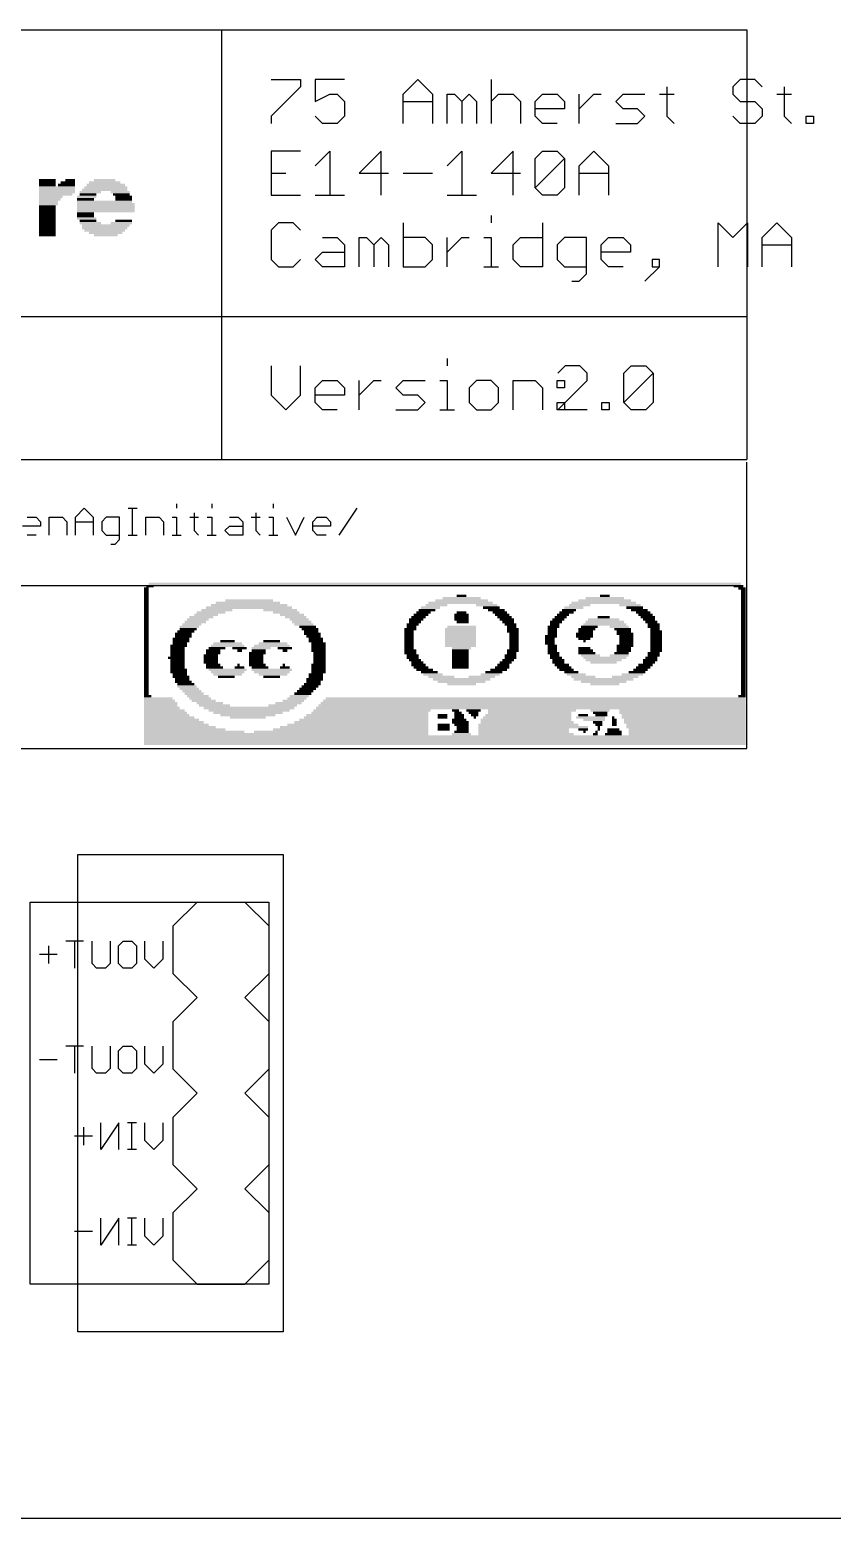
# Model space of a CAD drawing. Extents: x 0 to 11.5, y 0 to 11.2.
# Drawn here: x 1.8 to 2.64, y 0 to 1.558 of the extents above; entities that cross this region are included whole.
import ezdxf

# ---------------------------------------------------------------- set-up
doc = ezdxf.new("R2010")
doc.units = 0
for name, color, linetype in [('20', 53, 'CONTINUOUS'), ('21', 253, 'CONTINUOUS'), ('22', 253, 'CONTINUOUS')]:
    doc.layers.add(name, color=color, linetype=linetype)

# ---------------------------------------------------------------- blocks, each defined once
blk = doc.blocks.new('RECT')
blk.add_solid([(-0.5, -0.5), (0.5, -0.5), (-0.5, 0.5), (0.5, 0.5)])

msp = doc.modelspace()

# ---------------------------------------------------------------- linework, layer by layer
at = {"layer": '20'}
msp.add_line((0, 0), (11.21, 0), dxfattribs=at)
at = {"layer": '21'}
for p, q in [((1.0506, 1.5582), (2.0006, 1.5582)), ((2.0006, 1.5582), (2.5506, 1.5582)), ((2.0006, 1.5582), (2.0006, 1.2582)), ((2.5506, 1.5582), (2.5506, 1.2582)), ((2.0526, 1.506239), (2.083293, 1.506239)), ((2.083293, 1.498566), (2.0526, 1.467873)), ((2.083293, 1.506239), (2.083293, 1.498566)), ((2.129332, 1.506239), (2.098639, 1.506239)), ((2.098639, 1.506239), (2.098639, 1.48322)), ((2.190718, 1.490893), (2.206064, 1.506239)), ((2.206064, 1.506239), (2.22141, 1.490893)), ((2.282796, 1.506239), (2.282796, 1.4602)), ((2.466953, 1.498566), (2.466953, 1.467873)), ((2.543685, 1.506239), (2.536012, 1.498566)), ((2.536012, 1.498566), (2.536012, 1.490893)), ((2.559031, 1.506239), (2.543685, 1.506239)), ((2.566705, 1.498566), (2.559031, 1.506239)), ((2.589724, 1.498566), (2.589724, 1.467873)), ((2.098639, 1.48322), (2.113985, 1.490893)), ((2.113985, 1.490893), (2.121659, 1.490893)), ((2.121659, 1.490893), (2.129332, 1.48322)), ((2.129332, 1.48322), (2.129332, 1.467873)), ((2.190718, 1.4602), (2.190718, 1.490893)), ((2.190718, 1.48322), (2.22141, 1.48322)), ((2.22141, 1.490893), (2.22141, 1.4602)), ((2.236757, 1.4602), (2.236757, 1.490893)), ((2.236757, 1.490893), (2.24443, 1.490893)), ((2.24443, 1.490893), (2.252103, 1.48322)), ((2.252103, 1.48322), (2.259776, 1.490893)), ((2.252103, 1.48322), (2.252103, 1.4602)), ((2.259776, 1.490893), (2.26745, 1.48322)), ((2.26745, 1.48322), (2.26745, 1.4602)), ((2.282796, 1.48322), (2.290469, 1.490893)), ((2.290469, 1.490893), (2.305816, 1.490893)), ((2.305816, 1.490893), (2.313489, 1.48322)), ((2.313489, 1.48322), (2.313489, 1.4602)), ((2.328835, 1.48322), (2.336508, 1.490893)), ((2.328835, 1.467873), (2.328835, 1.48322)), ((2.336508, 1.490893), (2.351855, 1.490893)), ((2.351855, 1.490893), (2.359528, 1.48322)), ((2.359528, 1.48322), (2.359528, 1.475546)), ((2.374875, 1.4602), (2.374875, 1.490893)), ((2.374875, 1.475546), (2.390221, 1.490893)), ((2.390221, 1.490893), (2.397894, 1.490893)), ((2.413241, 1.48322), (2.420914, 1.490893)), ((2.420914, 1.475546), (2.413241, 1.48322)), ((2.420914, 1.490893), (2.443933, 1.490893)), ((2.45928, 1.490893), (2.474626, 1.490893)), ((2.536012, 1.490893), (2.543685, 1.48322)), ((2.543685, 1.48322), (2.559031, 1.48322)), ((2.559031, 1.48322), (2.566705, 1.475546)), ((2.582051, 1.490893), (2.597398, 1.490893)), ((2.0526, 1.467873), (2.0526, 1.4602)), ((2.106312, 1.4602), (2.098639, 1.467873)), ((2.129332, 1.467873), (2.121659, 1.4602)), ((2.359528, 1.475546), (2.328835, 1.475546)), ((2.336508, 1.4602), (2.328835, 1.467873)), ((2.43626, 1.475546), (2.420914, 1.475546)), ((2.443933, 1.467873), (2.43626, 1.475546)), ((2.43626, 1.4602), (2.443933, 1.467873)), ((2.466953, 1.467873), (2.474626, 1.4602)), ((2.543685, 1.4602), (2.536012, 1.467873)), ((2.566705, 1.467873), (2.559031, 1.4602)), ((2.566705, 1.475546), (2.566705, 1.467873)), ((2.589724, 1.467873), (2.597398, 1.4602)), ((2.612744, 1.4602), (2.612744, 1.467873)), ((2.612744, 1.467873), (2.620417, 1.467873)), ((2.620417, 1.467873), (2.620417, 1.4602)), ((2.121659, 1.4602), (2.106312, 1.4602)), ((2.351855, 1.4602), (2.336508, 1.4602)), ((2.413241, 1.4602), (2.43626, 1.4602)), ((2.559031, 1.4602), (2.543685, 1.4602)), ((2.620417, 1.4602), (2.612744, 1.4602)), ((2.083293, 1.431239), (2.0526, 1.431239)), ((2.0526, 1.431239), (2.0526, 1.3852)), ((2.098639, 1.415893), (2.113985, 1.431239)), ((2.113985, 1.431239), (2.113985, 1.3852)), ((2.167698, 1.431239), (2.144678, 1.40822)), ((2.167698, 1.3852), (2.167698, 1.431239)), ((2.236757, 1.415893), (2.252103, 1.431239)), ((2.252103, 1.431239), (2.252103, 1.3852)), ((2.305816, 1.431239), (2.282796, 1.40822)), ((2.305816, 1.3852), (2.305816, 1.431239)), ((2.328835, 1.423566), (2.336508, 1.431239)), ((2.328835, 1.392873), (2.328835, 1.423566)), ((2.328835, 1.392873), (2.359528, 1.423566)), ((2.336508, 1.431239), (2.351855, 1.431239)), ((2.351855, 1.431239), (2.359528, 1.423566)), ((2.359528, 1.423566), (2.359528, 1.392873)), ((2.374875, 1.415893), (2.390221, 1.431239)), ((2.390221, 1.431239), (2.405567, 1.415893)), ((2.0526, 1.40822), (2.067946, 1.40822)), ((2.144678, 1.40822), (2.175371, 1.40822)), ((2.190718, 1.40822), (2.22141, 1.40822)), ((2.282796, 1.40822), (2.313489, 1.40822)), ((2.374875, 1.3852), (2.374875, 1.415893)), ((2.374875, 1.40822), (2.405567, 1.40822)), ((2.405567, 1.415893), (2.405567, 1.3852)), ((2.336508, 1.3852), (2.328835, 1.392873)), ((2.359528, 1.392873), (2.351855, 1.3852)), ((2.0526, 1.3852), (2.083293, 1.3852)), ((2.098639, 1.3852), (2.129332, 1.3852)), ((2.236757, 1.3852), (2.26745, 1.3852)), ((2.351855, 1.3852), (2.336508, 1.3852)), ((2.060273, 1.356239), (2.0526, 1.348566)), ((2.075619, 1.356239), (2.060273, 1.356239)), ((2.083293, 1.348566), (2.075619, 1.356239)), ((2.190718, 1.356239), (2.190718, 1.3102)), ((2.282796, 1.363913), (2.282796, 1.356239)), ((2.336508, 1.356239), (2.336508, 1.3102)), ((2.520665, 1.3102), (2.520665, 1.356239)), ((2.520665, 1.356239), (2.536012, 1.340893)), ((2.536012, 1.340893), (2.551358, 1.356239)), ((2.551358, 1.356239), (2.551358, 1.3102)), ((2.566705, 1.340893), (2.582051, 1.356239)), ((2.582051, 1.356239), (2.597398, 1.340893)), ((2.0526, 1.348566), (2.0526, 1.317873)), ((2.106312, 1.340893), (2.121659, 1.340893)), ((2.121659, 1.340893), (2.129332, 1.33322)), ((2.144678, 1.3102), (2.144678, 1.340893)), ((2.144678, 1.340893), (2.152352, 1.340893)), ((2.152352, 1.340893), (2.160025, 1.33322)), ((2.160025, 1.33322), (2.167698, 1.340893)), ((2.167698, 1.340893), (2.175371, 1.33322)), ((2.213737, 1.340893), (2.190718, 1.340893)), ((2.22141, 1.33322), (2.213737, 1.340893)), ((2.236757, 1.3102), (2.236757, 1.340893)), ((2.236757, 1.325546), (2.252103, 1.340893)), ((2.252103, 1.340893), (2.259776, 1.340893)), ((2.275123, 1.340893), (2.282796, 1.340893)), ((2.282796, 1.340893), (2.282796, 1.3102)), ((2.305816, 1.33322), (2.313489, 1.340893)), ((2.313489, 1.340893), (2.336508, 1.340893)), ((2.359528, 1.340893), (2.351855, 1.33322)), ((2.382548, 1.340893), (2.359528, 1.340893)), ((2.382548, 1.302527), (2.382548, 1.340893)), ((2.397894, 1.33322), (2.405567, 1.340893)), ((2.405567, 1.340893), (2.420914, 1.340893)), ((2.420914, 1.340893), (2.428587, 1.33322)), ((2.566705, 1.3102), (2.566705, 1.340893)), ((2.597398, 1.340893), (2.597398, 1.3102)), ((2.098639, 1.317873), (2.106312, 1.325546)), ((2.106312, 1.325546), (2.129332, 1.325546)), ((2.129332, 1.33322), (2.129332, 1.3102)), ((2.160025, 1.33322), (2.160025, 1.3102)), ((2.175371, 1.33322), (2.175371, 1.3102)), ((2.22141, 1.317873), (2.22141, 1.33322)), ((2.305816, 1.317873), (2.305816, 1.33322)), ((2.351855, 1.33322), (2.351855, 1.317873)), ((2.397894, 1.317873), (2.397894, 1.33322)), ((2.428587, 1.325546), (2.397894, 1.325546)), ((2.428587, 1.33322), (2.428587, 1.325546)), ((2.566705, 1.33322), (2.597398, 1.33322)), ((2.0526, 1.317873), (2.060273, 1.3102)), ((2.060273, 1.3102), (2.075619, 1.3102)), ((2.075619, 1.3102), (2.083293, 1.317873)), ((2.106312, 1.3102), (2.098639, 1.317873)), ((2.129332, 1.3102), (2.106312, 1.3102)), ((2.190718, 1.3102), (2.213737, 1.3102)), ((2.213737, 1.3102), (2.22141, 1.317873)), ((2.275123, 1.3102), (2.290469, 1.3102)), ((2.313489, 1.3102), (2.305816, 1.317873)), ((2.336508, 1.3102), (2.313489, 1.3102)), ((2.351855, 1.317873), (2.359528, 1.3102)), ((2.359528, 1.3102), (2.382548, 1.3102)), ((2.405567, 1.3102), (2.397894, 1.317873)), ((2.420914, 1.3102), (2.405567, 1.3102)), ((2.443933, 1.294854), (2.45928, 1.3102)), ((2.45928, 1.317873), (2.451607, 1.317873)), ((2.451607, 1.317873), (2.451607, 1.3102)), ((2.451607, 1.3102), (2.45928, 1.3102)), ((2.45928, 1.3102), (2.45928, 1.317873)), ((2.367201, 1.294854), (2.374875, 1.294854)), ((2.374875, 1.294854), (2.382548, 1.302527)), ((1.0506, 1.2582), (2.0006, 1.2582)), ((2.0006, 1.2582), (2.5506, 1.2582)), ((2.0006, 1.2582), (2.0006, 1.1082)), ((2.5506, 1.2582), (2.5506, 1.1082)), ((2.0526, 1.206239), (2.0526, 1.175546)), ((2.083293, 1.175546), (2.083293, 1.206239)), ((2.236757, 1.213913), (2.236757, 1.206239)), ((2.360273, 1.206239), (2.3526, 1.198566)), ((2.375619, 1.206239), (2.360273, 1.206239)), ((2.383293, 1.198566), (2.375619, 1.206239)), ((2.421659, 1.198566), (2.429332, 1.206239)), ((2.429332, 1.206239), (2.444678, 1.206239)), ((2.444678, 1.206239), (2.452352, 1.198566)), ((2.098639, 1.18322), (2.106312, 1.190893)), ((2.106312, 1.190893), (2.121659, 1.190893)), ((2.121659, 1.190893), (2.129332, 1.18322)), ((2.144678, 1.1602), (2.144678, 1.190893)), ((2.144678, 1.175546), (2.160025, 1.190893)), ((2.160025, 1.190893), (2.167698, 1.190893)), ((2.183044, 1.18322), (2.190718, 1.190893)), ((2.190718, 1.190893), (2.213737, 1.190893)), ((2.229084, 1.190893), (2.236757, 1.190893)), ((2.236757, 1.190893), (2.236757, 1.1602)), ((2.26745, 1.190893), (2.259776, 1.18322)), ((2.282796, 1.190893), (2.26745, 1.190893)), ((2.290469, 1.18322), (2.282796, 1.190893)), ((2.305816, 1.1602), (2.305816, 1.190893)), ((2.305816, 1.190893), (2.328835, 1.190893)), ((2.328835, 1.190893), (2.336508, 1.18322)), ((2.351855, 1.190893), (2.359528, 1.190893)), ((2.351855, 1.18322), (2.351855, 1.190893)), ((2.3526, 1.1602), (2.383293, 1.190893)), ((2.359528, 1.190893), (2.359528, 1.18322)), ((2.383293, 1.190893), (2.383293, 1.198566)), ((2.421659, 1.167873), (2.421659, 1.198566)), ((2.421659, 1.167873), (2.452352, 1.198566)), ((2.452352, 1.198566), (2.452352, 1.167873)), ((2.0526, 1.175546), (2.067946, 1.1602)), ((2.067946, 1.1602), (2.083293, 1.175546)), ((2.098639, 1.167873), (2.098639, 1.18322)), ((2.129332, 1.175546), (2.098639, 1.175546)), ((2.129332, 1.18322), (2.129332, 1.175546)), ((2.190718, 1.175546), (2.183044, 1.18322)), ((2.206064, 1.175546), (2.190718, 1.175546)), ((2.213737, 1.167873), (2.206064, 1.175546)), ((2.259776, 1.18322), (2.259776, 1.167873)), ((2.290469, 1.167873), (2.290469, 1.18322)), ((2.336508, 1.18322), (2.336508, 1.1602)), ((2.359528, 1.18322), (2.351855, 1.18322)), ((2.106312, 1.1602), (2.098639, 1.167873)), ((2.121659, 1.1602), (2.106312, 1.1602)), ((2.183044, 1.1602), (2.206064, 1.1602)), ((2.206064, 1.1602), (2.213737, 1.167873)), ((2.229084, 1.1602), (2.24443, 1.1602)), ((2.259776, 1.167873), (2.26745, 1.1602)), ((2.26745, 1.1602), (2.282796, 1.1602)), ((2.282796, 1.1602), (2.290469, 1.167873)), ((2.351855, 1.167873), (2.359528, 1.167873)), ((2.351855, 1.1602), (2.351855, 1.167873)), ((2.359528, 1.1602), (2.351855, 1.1602)), ((2.383293, 1.1602), (2.3526, 1.1602)), ((2.359528, 1.167873), (2.359528, 1.1602)), ((2.398639, 1.1602), (2.398639, 1.167873)), ((2.398639, 1.167873), (2.406312, 1.167873)), ((2.406312, 1.1602), (2.398639, 1.1602)), ((2.406312, 1.167873), (2.406312, 1.1602)), ((2.429332, 1.1602), (2.421659, 1.167873)), ((2.444678, 1.1602), (2.429332, 1.1602)), ((2.452352, 1.167873), (2.444678, 1.1602)), ((1.0506, 1.1082), (2.0006, 1.1082)), ((2.0006, 1.1082), (2.5506, 1.1082)), ((2.5506, 0.8057), (2.5506, 1.1057)), ((1.953443, 1.061895), (1.953443, 1.057224)), ((1.990275, 1.061895), (1.990275, 1.057224)), ((2.05473, 1.061895), (2.05473, 1.057224)), ((1.79691, 1.047883), (1.806251, 1.047883)), ((1.806251, 1.047883), (1.810922, 1.043212)), ((1.819863, 1.0292), (1.819863, 1.047883)), ((1.819863, 1.047883), (1.833875, 1.047883)), ((1.833875, 1.047883), (1.838545, 1.043212)), ((1.847486, 1.047883), (1.856828, 1.057224)), ((1.847486, 1.0292), (1.847486, 1.047883)), ((1.856828, 1.057224), (1.866169, 1.047883)), ((1.866169, 1.047883), (1.866169, 1.0292)), ((1.87978, 1.047883), (1.87511, 1.043212)), ((1.893792, 1.047883), (1.87978, 1.047883)), ((1.893792, 1.024529), (1.893792, 1.047883)), ((1.902733, 1.057224), (1.912075, 1.057224)), ((1.907404, 1.0292), (1.907404, 1.057224)), ((1.921149, 1.0292), (1.921149, 1.047883)), ((1.921149, 1.047883), (1.935161, 1.047883)), ((1.935161, 1.047883), (1.939832, 1.043212)), ((1.948773, 1.047883), (1.953443, 1.047883)), ((1.953443, 1.047883), (1.953443, 1.0292)), ((1.967188, 1.047883), (1.97653, 1.047883)), ((1.971859, 1.052553), (1.971859, 1.033871)), ((1.985604, 1.047883), (1.990275, 1.047883)), ((1.990275, 1.047883), (1.990275, 1.0292)), ((2.00869, 1.047883), (2.018032, 1.047883)), ((2.018032, 1.047883), (2.022702, 1.043212)), ((2.031643, 1.047883), (2.040984, 1.047883)), ((2.036314, 1.052553), (2.036314, 1.033871)), ((2.050059, 1.047883), (2.05473, 1.047883)), ((2.05473, 1.047883), (2.05473, 1.0292)), ((2.068475, 1.047883), (2.077816, 1.0292)), ((2.077816, 1.0292), (2.087157, 1.047883)), ((2.096098, 1.043212), (2.100769, 1.047883)), ((2.100769, 1.047883), (2.11011, 1.047883)), ((2.11011, 1.047883), (2.114781, 1.043212)), ((2.123722, 1.0292), (2.142404, 1.057224)), ((1.810922, 1.038541), (1.792239, 1.038541)), ((1.806251, 1.0292), (1.79691, 1.0292)), ((1.810922, 1.043212), (1.810922, 1.038541)), ((1.838545, 1.043212), (1.838545, 1.0292)), ((1.847486, 1.043212), (1.866169, 1.043212)), ((1.87511, 1.043212), (1.87511, 1.033871)), ((1.87511, 1.033871), (1.87978, 1.0292)), ((1.87978, 1.0292), (1.893792, 1.0292)), ((1.902733, 1.0292), (1.912075, 1.0292)), ((1.939832, 1.043212), (1.939832, 1.0292)), ((1.948773, 1.0292), (1.958114, 1.0292)), ((1.971859, 1.033871), (1.97653, 1.0292)), ((1.985604, 1.0292), (1.994945, 1.0292)), ((2.00402, 1.033871), (2.00869, 1.038541)), ((2.00869, 1.0292), (2.00402, 1.033871)), ((2.00869, 1.038541), (2.022702, 1.038541)), ((2.022702, 1.0292), (2.00869, 1.0292)), ((2.022702, 1.043212), (2.022702, 1.0292)), ((2.036314, 1.033871), (2.040984, 1.0292)), ((2.050059, 1.0292), (2.0594, 1.0292)), ((2.096098, 1.033871), (2.096098, 1.043212)), ((2.114781, 1.038541), (2.096098, 1.038541)), ((2.100769, 1.0292), (2.096098, 1.033871)), ((2.11011, 1.0292), (2.100769, 1.0292)), ((2.114781, 1.043212), (2.114781, 1.038541)), ((1.884451, 1.019859), (1.889122, 1.019859)), ((1.889122, 1.019859), (1.893792, 1.024529)), ((2.5466, 0.9762), (1.0516, 0.9762)), ((1.0506, 0.8057), (2.5506, 0.8057)), ((1.85, 0.195), (1.85, 0.695)), ((1.85, 0.695), (2.065, 0.695)), ((2.065, 0.695), (2.065, 0.195)), ((1.95, 0.62), (1.975, 0.645)), ((1.975, 0.645), (2.025, 0.645)), ((2.025, 0.645), (2.05, 0.62)), ((1.95, 0.57), (1.95, 0.62)), ((2.05, 0.62), (2.05, 0.57)), ((1.95, 0.57), (1.975, 0.545)), ((2.025, 0.545), (2.05, 0.57)), ((1.95, 0.52), (1.975, 0.545)), ((2.025, 0.545), (2.05, 0.52)), ((1.95, 0.47), (1.95, 0.52)), ((2.05, 0.52), (2.05, 0.47)), ((1.975, 0.445), (1.95, 0.47)), ((2.05, 0.47), (2.025, 0.445)), ((1.95, 0.42), (1.975, 0.445)), ((2.025, 0.445), (2.05, 0.42)), ((1.95, 0.37), (1.95, 0.42)), ((2.05, 0.42), (2.05, 0.37)), ((1.975, 0.345), (1.95, 0.37)), ((2.05, 0.37), (2.025, 0.345)), ((1.95, 0.32), (1.975, 0.345)), ((2.025, 0.345), (2.05, 0.32)), ((1.95, 0.27), (1.95, 0.32)), ((2.05, 0.32), (2.05, 0.27)), ((1.95, 0.27), (1.975, 0.245)), ((2.025, 0.245), (2.05, 0.27)), ((1.975, 0.245), (2.025, 0.245)), ((2.065, 0.195), (1.85, 0.195))]:
    msp.add_line(p, q, dxfattribs=at)
at = {"layer": '22'}
for p, q in [((1.8, 0.245), (1.8, 0.645)), ((1.8, 0.645), (2.05, 0.645)), ((2.05, 0.645), (2.05, 0.245)), ((1.819165, 0.599353), (1.819165, 0.580671)), ((1.856129, 0.604024), (1.837447, 0.604024)), ((1.846788, 0.576), (1.846788, 0.604024)), ((1.86507, 0.580671), (1.86507, 0.604024)), ((1.883753, 0.604024), (1.883753, 0.580671)), ((1.892694, 0.599353), (1.897365, 0.604024)), ((1.892694, 0.580671), (1.892694, 0.599353)), ((1.897365, 0.604024), (1.906706, 0.604024)), ((1.906706, 0.604024), (1.911376, 0.599353)), ((1.911376, 0.599353), (1.911376, 0.580671)), ((1.920317, 0.585341), (1.920317, 0.604024)), ((1.939, 0.604024), (1.939, 0.585341)), ((1.828506, 0.590012), (1.809823, 0.590012)), ((1.869741, 0.576), (1.86507, 0.580671)), ((1.883753, 0.580671), (1.879082, 0.576)), ((1.897365, 0.576), (1.892694, 0.580671)), ((1.911376, 0.580671), (1.906706, 0.576)), ((1.929659, 0.576), (1.920317, 0.585341)), ((1.939, 0.585341), (1.929659, 0.576)), ((1.879082, 0.576), (1.869741, 0.576)), ((1.906706, 0.576), (1.897365, 0.576)), ((1.856129, 0.494024), (1.837447, 0.494024)), ((1.846788, 0.466), (1.846788, 0.494024)), ((1.86507, 0.470671), (1.86507, 0.494024)), ((1.883753, 0.494024), (1.883753, 0.470671)), ((1.892694, 0.489353), (1.897365, 0.494024)), ((1.892694, 0.470671), (1.892694, 0.489353)), ((1.897365, 0.494024), (1.906706, 0.494024)), ((1.906706, 0.494024), (1.911376, 0.489353)), ((1.911376, 0.489353), (1.911376, 0.470671)), ((1.920317, 0.475341), (1.920317, 0.494024)), ((1.939, 0.494024), (1.939, 0.475341)), ((1.828506, 0.480012), (1.809823, 0.480012)), ((1.869741, 0.466), (1.86507, 0.470671)), ((1.883753, 0.470671), (1.879082, 0.466)), ((1.897365, 0.466), (1.892694, 0.470671)), ((1.911376, 0.470671), (1.906706, 0.466)), ((1.929659, 0.466), (1.920317, 0.475341)), ((1.939, 0.475341), (1.929659, 0.466)), ((1.879082, 0.466), (1.869741, 0.466)), ((1.906706, 0.466), (1.897365, 0.466)), ((1.855996, 0.409353), (1.855996, 0.390671)), ((1.892961, 0.414024), (1.874278, 0.386)), ((1.874278, 0.386), (1.874278, 0.414024)), ((1.892961, 0.386), (1.892961, 0.414024)), ((1.911376, 0.414024), (1.902035, 0.414024)), ((1.906706, 0.386), (1.906706, 0.414024)), ((1.920317, 0.395341), (1.920317, 0.414024)), ((1.939, 0.414024), (1.939, 0.395341)), ((1.865337, 0.400012), (1.846655, 0.400012)), ((1.929659, 0.386), (1.920317, 0.395341)), ((1.939, 0.395341), (1.929659, 0.386)), ((1.911376, 0.386), (1.902035, 0.386)), ((1.892961, 0.314024), (1.874278, 0.286)), ((1.874278, 0.286), (1.874278, 0.314024)), ((1.892961, 0.286), (1.892961, 0.314024)), ((1.911376, 0.314024), (1.902035, 0.314024)), ((1.906706, 0.286), (1.906706, 0.314024)), ((1.920317, 0.295341), (1.920317, 0.314024)), ((1.939, 0.314024), (1.939, 0.295341)), ((1.865337, 0.300012), (1.846655, 0.300012)), ((1.911376, 0.286), (1.902035, 0.286)), ((1.929659, 0.286), (1.920317, 0.295341)), ((1.939, 0.295341), (1.929659, 0.286)), ((2.05, 0.245), (1.8, 0.245))]:
    msp.add_line(p, q, dxfattribs=at)

# ---------------------------------------------------------------- block references
at = {"layer": '21', "yscale": 0.0025}
for p, xscale in [((1.81815, 1.4007), 0.0175), ((1.81815, 1.3982), 0.0175), ((1.81815, 1.3957), 0.0175), ((1.82815, 1.3932), 0.0375), ((1.82815, 1.3907), 0.0375), ((1.82815, 1.3882), 0.0375), ((1.82685, 1.3857), 0.0349), ((1.83815, 1.3957), 0.0175), ((1.8394, 1.3982), 0.015), ((1.8419, 1.4007), 0.01), ((1.8631, 1.3882), 0.0224), ((1.8606, 1.3857), 0.0174), ((1.87805, 1.3907), 0.0475), ((1.87935, 1.3932), 0.0449), ((1.87935, 1.3957), 0.0401), ((1.87815, 1.3982), 0.0325), ((1.87815, 1.4007), 0.0225), ((1.8944, 1.3882), 0.02), ((1.89565, 1.3857), 0.0175), ((1.82185, 1.3832), 0.0249), ((1.82065, 1.3807), 0.0225), ((1.8194, 1.3782), 0.02), ((1.8194, 1.3757), 0.02), ((1.81815, 1.3732), 0.0175), ((1.81815, 1.3707), 0.0175), ((1.8593, 1.3832), 0.02), ((1.8581, 1.3807), 0.0176), ((1.87805, 1.3782), 0.0575), ((1.87935, 1.3757), 0.0601), ((1.87935, 1.3732), 0.0601), ((1.87935, 1.3707), 0.0601), ((1.8981, 1.3832), 0.0174), ((1.8981, 1.3807), 0.0174), ((1.81815, 1.3682), 0.0175), ((1.81815, 1.3657), 0.0175), ((1.81815, 1.3632), 0.0175), ((1.81815, 1.3607), 0.0175), ((1.81815, 1.3582), 0.0175), ((1.81815, 1.3557), 0.0175), ((1.87935, 1.3682), 0.0601), ((1.8581, 1.3657), 0.0176), ((1.8581, 1.3632), 0.0176), ((1.8593, 1.3607), 0.02), ((1.8606, 1.3582), 0.0174), ((1.8631, 1.3557), 0.0224), ((1.8956, 1.3557), 0.0224), ((1.8981, 1.3582), 0.0174), ((1.81815, 1.3532), 0.0175), ((1.81815, 1.3507), 0.0175), ((1.81815, 1.3482), 0.0175), ((1.81815, 1.3457), 0.0175), ((1.81815, 1.3432), 0.0175), ((1.87935, 1.3532), 0.0501), ((1.87805, 1.3507), 0.0475), ((1.87815, 1.3482), 0.0425), ((1.87935, 1.3457), 0.0349), ((1.8794, 1.3432), 0.025), ((1.9218, 0.9732), 0.005), ((1.9218, 0.9707), 0.005), ((1.9218, 0.9682), 0.005), ((1.9218, 0.9657), 0.005), ((1.92565, 0.9757), 0.0075), ((2.23435, 0.9782), 0.6201), ((2.2518, 0.9657), 0.01), ((2.4019, 0.9657), 0.01), ((2.5418, 0.9757), 0.01), ((2.5456, 0.9732), 0.0076), ((2.5469, 0.9707), 0.005), ((2.5469, 0.9682), 0.005), ((2.5469, 0.9657), 0.005), ((1.9218, 0.9632), 0.005), ((1.9218, 0.9607), 0.005), ((1.9218, 0.9582), 0.005), ((1.9218, 0.9557), 0.005), ((1.9218, 0.9532), 0.005), ((1.9218, 0.9507), 0.005), ((1.9956, 0.9507), 0.0324), ((2.02935, 0.9532), 0.0899), ((2.02935, 0.9557), 0.0799), ((2.0281, 0.9582), 0.0676), ((2.0294, 0.9607), 0.05), ((2.06185, 0.9507), 0.0351), ((2.21565, 0.9507), 0.0175), ((2.2194, 0.9532), 0.02), ((2.22565, 0.9557), 0.0225), ((2.25065, 0.9582), 0.0675), ((2.2519, 0.9607), 0.055), ((2.2519, 0.9632), 0.04), ((2.27815, 0.9557), 0.0225), ((2.28315, 0.9532), 0.0175), ((2.28815, 0.9507), 0.0175), ((2.36435, 0.9507), 0.0149), ((2.36935, 0.9532), 0.0199), ((2.3756, 0.9557), 0.0224), ((2.40065, 0.9582), 0.0675), ((2.40185, 0.9607), 0.0551), ((2.4018, 0.9632), 0.04), ((2.42815, 0.9557), 0.0225), ((2.4331, 0.9532), 0.0174), ((2.4381, 0.9507), 0.0174), ((2.5469, 0.9632), 0.005), ((2.5469, 0.9607), 0.005), ((2.5469, 0.9582), 0.005), ((2.5469, 0.9557), 0.005), ((2.5469, 0.9532), 0.005), ((2.5469, 0.9507), 0.005), ((1.9218, 0.9482), 0.005), ((1.9218, 0.9457), 0.005), ((1.9218, 0.9432), 0.005), ((1.9218, 0.9407), 0.005), ((1.9218, 0.9382), 0.005), ((1.9218, 0.9357), 0.005), ((1.96935, 0.9357), 0.0201), ((1.97315, 0.9382), 0.0225), ((1.97565, 0.9407), 0.0225), ((1.97935, 0.9432), 0.0251), ((1.98435, 0.9457), 0.0249), ((1.98935, 0.9482), 0.0301), ((2.06815, 0.9482), 0.0275), ((2.0744, 0.9457), 0.025), ((2.0781, 0.9432), 0.0226), ((2.08185, 0.9407), 0.0201), ((2.08435, 0.9382), 0.0201), ((2.0868, 0.9357), 0.02), ((2.2006, 0.9357), 0.0126), ((2.20435, 0.9407), 0.0151), ((2.2031, 0.9382), 0.0126), ((2.20685, 0.9432), 0.0151), ((2.20935, 0.9457), 0.0151), ((2.2119, 0.9482), 0.015), ((2.2518, 0.9457), 0.015), ((2.2518, 0.9432), 0.015), ((2.2518, 0.9407), 0.015), ((2.2518, 0.9482), 0.01), ((2.25305, 0.9382), 0.0125), ((2.2919, 0.9482), 0.015), ((2.2944, 0.9457), 0.015), ((2.2969, 0.9432), 0.015), ((2.29935, 0.9407), 0.0149), ((2.3006, 0.9382), 0.0124), ((2.3031, 0.9357), 0.0124), ((2.35065, 0.9382), 0.0125), ((2.3494, 0.9357), 0.01), ((2.35315, 0.9407), 0.0125), ((2.35565, 0.9432), 0.0125), ((2.35815, 0.9457), 0.0125), ((2.36185, 0.9482), 0.0149), ((2.40185, 0.9357), 0.0451), ((2.4018, 0.9382), 0.04), ((2.4006, 0.9407), 0.0326), ((2.40065, 0.9432), 0.0125), ((2.4419, 0.9482), 0.015), ((2.4443, 0.9457), 0.015), ((2.4469, 0.9432), 0.015), ((2.4481, 0.9407), 0.0126), ((2.45065, 0.9382), 0.0125), ((2.4531, 0.9357), 0.0126), ((2.5469, 0.9482), 0.005), ((2.5469, 0.9457), 0.005), ((2.5469, 0.9432), 0.005), ((2.5469, 0.9407), 0.005), ((2.5469, 0.9382), 0.005), ((2.5469, 0.9357), 0.005), ((1.9218, 0.9332), 0.005), ((1.9218, 0.9307), 0.005), ((1.9218, 0.9282), 0.005), ((1.9218, 0.9257), 0.005), ((1.9218, 0.9232), 0.005), ((1.9218, 0.9207), 0.005), ((1.9218, 0.9182), 0.005), ((1.9581, 0.9207), 0.0174), ((1.9581, 0.9182), 0.0174), ((1.9606, 0.9257), 0.0176), ((1.9606, 0.9232), 0.0176), ((1.96315, 0.9282), 0.0175), ((1.96685, 0.9332), 0.0201), ((1.96555, 0.9307), 0.0175), ((2.0069, 0.9182), 0.015), ((2.0531, 0.9182), 0.0176), ((2.0906, 0.9332), 0.0174), ((2.0931, 0.9307), 0.0174), ((2.09435, 0.9282), 0.0149), ((2.0956, 0.9257), 0.0174), ((2.09685, 0.9232), 0.0149), ((2.09935, 0.9207), 0.0149), ((2.09935, 0.9182), 0.0149), ((2.1981, 0.9307), 0.0126), ((2.1968, 0.9282), 0.01), ((2.1968, 0.9257), 0.01), ((2.1968, 0.9232), 0.01), ((2.1968, 0.9207), 0.01), ((2.1968, 0.9182), 0.01), ((2.19935, 0.9332), 0.0101), ((2.25065, 0.9307), 0.0325), ((2.25065, 0.9282), 0.0325), ((2.25065, 0.9257), 0.0325), ((2.25065, 0.9232), 0.0325), ((2.25065, 0.9207), 0.0325), ((2.25065, 0.9182), 0.0325), ((2.2519, 0.9332), 0.03), ((2.30435, 0.9332), 0.0099), ((2.3056, 0.9307), 0.0124), ((2.3056, 0.9282), 0.0124), ((2.30685, 0.9257), 0.0099), ((2.30685, 0.9232), 0.0099), ((2.30685, 0.9207), 0.0099), ((2.30685, 0.9182), 0.0099), ((2.34565, 0.9232), 0.0125), ((2.3444, 0.9207), 0.01), ((2.3444, 0.9182), 0.01), ((2.34815, 0.9332), 0.0125), ((2.3469, 0.9307), 0.01), ((2.3469, 0.9282), 0.01), ((2.3469, 0.9257), 0.01), ((2.3806, 0.9257), 0.0176), ((2.3806, 0.9232), 0.0176), ((2.3831, 0.9307), 0.0176), ((2.38185, 0.9282), 0.0151), ((2.38055, 0.9207), 0.0125), ((2.3856, 0.9332), 0.0176), ((2.38055, 0.9182), 0.0025), ((2.41685, 0.9332), 0.0199), ((2.42065, 0.9307), 0.0175), ((2.4219, 0.9282), 0.015), ((2.4231, 0.9257), 0.0174), ((2.42435, 0.9232), 0.0149), ((2.42435, 0.9207), 0.0149), ((2.42435, 0.9182), 0.0149), ((2.4531, 0.9332), 0.0126), ((2.4544, 0.9307), 0.01), ((2.45565, 0.9282), 0.0125), ((2.45565, 0.9257), 0.0125), ((2.45565, 0.9232), 0.0125), ((2.45565, 0.9207), 0.0125), ((2.45565, 0.9182), 0.0125), ((2.5469, 0.9332), 0.005), ((2.5469, 0.9307), 0.005), ((2.5469, 0.9282), 0.005), ((2.5469, 0.9257), 0.005), ((2.5469, 0.9232), 0.005), ((2.5469, 0.9207), 0.005), ((2.5469, 0.9182), 0.005), ((1.9218, 0.9157), 0.005), ((1.9218, 0.9132), 0.005), ((1.9218, 0.9107), 0.005), ((1.9218, 0.9082), 0.005), ((1.9218, 0.9057), 0.005), ((1.9218, 0.9032), 0.005), ((1.9556, 0.9132), 0.0176), ((1.95435, 0.9107), 0.0151), ((1.95435, 0.9082), 0.0151), ((1.95435, 0.9057), 0.0151), ((1.95435, 0.9032), 0.0151), ((1.9569, 0.9157), 0.015), ((1.9893, 0.9032), 0.015), ((1.9919, 0.9082), 0.015), ((1.9919, 0.9057), 0.015), ((1.99565, 0.9107), 0.0175), ((2.0069, 0.9132), 0.035), ((2.0069, 0.9157), 0.03), ((2.0193, 0.9107), 0.015), ((2.0194, 0.9082), 0.005), ((2.0381, 0.9057), 0.0176), ((2.0368, 0.9032), 0.015), ((2.0419, 0.9107), 0.02), ((2.0394, 0.9082), 0.015), ((2.0531, 0.9132), 0.0374), ((2.05435, 0.9157), 0.0299), ((2.06685, 0.9107), 0.0149), ((2.06685, 0.9082), 0.0049), ((2.1019, 0.9157), 0.015), ((2.1019, 0.9132), 0.015), ((2.1019, 0.9107), 0.015), ((2.1019, 0.9082), 0.015), ((2.1031, 0.9057), 0.0126), ((2.1031, 0.9032), 0.0126), ((2.1968, 0.9157), 0.01), ((2.1968, 0.9132), 0.01), ((2.1968, 0.9107), 0.01), ((2.1981, 0.9082), 0.0126), ((2.1981, 0.9057), 0.0126), ((2.2006, 0.9032), 0.0126), ((2.25065, 0.9157), 0.0325), ((2.25065, 0.9132), 0.0325), ((2.2518, 0.9107), 0.02), ((2.25055, 0.9082), 0.0175), ((2.25055, 0.9057), 0.0175), ((2.25055, 0.9032), 0.0175), ((2.3031, 0.9032), 0.0124), ((2.3056, 0.9082), 0.0124), ((2.30435, 0.9057), 0.0099), ((2.30685, 0.9157), 0.0099), ((2.30685, 0.9132), 0.0099), ((2.30685, 0.9107), 0.0099), ((2.3444, 0.9157), 0.01), ((2.3469, 0.9132), 0.01), ((2.3469, 0.9107), 0.01), ((2.3469, 0.9082), 0.01), ((2.34815, 0.9057), 0.0125), ((2.3494, 0.9032), 0.01), ((2.38055, 0.9107), 0.0125), ((2.38185, 0.9082), 0.0151), ((2.3831, 0.9057), 0.0176), ((2.38685, 0.9032), 0.0201), ((2.41685, 0.9032), 0.0199), ((2.41935, 0.9057), 0.0149), ((2.4231, 0.9132), 0.0174), ((2.4219, 0.9107), 0.015), ((2.4219, 0.9082), 0.015), ((2.42435, 0.9157), 0.0149), ((2.4531, 0.9057), 0.0126), ((2.4531, 0.9032), 0.0126), ((2.45565, 0.9157), 0.0125), ((2.45565, 0.9132), 0.0125), ((2.45565, 0.9107), 0.0125), ((2.45565, 0.9082), 0.0125), ((2.5469, 0.9157), 0.005), ((2.5469, 0.9132), 0.005), ((2.5469, 0.9107), 0.005), ((2.5469, 0.9082), 0.005), ((2.5469, 0.9057), 0.005), ((2.5469, 0.9032), 0.005), ((1.9218, 0.9007), 0.005), ((1.9218, 0.8982), 0.005), ((1.9218, 0.8957), 0.005), ((1.9218, 0.8932), 0.005), ((1.9218, 0.8907), 0.005), ((1.9218, 0.8882), 0.005), ((1.95315, 0.9007), 0.0175), ((1.95435, 0.8982), 0.0151), ((1.95435, 0.8957), 0.0151), ((1.95435, 0.8932), 0.0151), ((1.95435, 0.8907), 0.0151), ((1.9556, 0.8882), 0.0176), ((1.9893, 0.9007), 0.015), ((1.9893, 0.8982), 0.015), ((1.9893, 0.8957), 0.015), ((1.9919, 0.8932), 0.015), ((1.99315, 0.8907), 0.0175), ((2.00685, 0.8882), 0.0399), ((2.0194, 0.8907), 0.01), ((2.01815, 0.8932), 0.0025), ((2.0368, 0.9007), 0.015), ((2.0368, 0.8982), 0.015), ((2.0368, 0.8957), 0.015), ((2.0381, 0.8932), 0.0176), ((2.04065, 0.8907), 0.0175), ((2.0531, 0.8882), 0.0424), ((2.06685, 0.8907), 0.0099), ((2.0656, 0.8932), 0.0024), ((2.1019, 0.8932), 0.015), ((2.1019, 0.8907), 0.015), ((2.1019, 0.8882), 0.015), ((2.1031, 0.9007), 0.0126), ((2.1031, 0.8982), 0.0126), ((2.1031, 0.8957), 0.0126), ((2.2006, 0.9007), 0.0126), ((2.2031, 0.8982), 0.0126), ((2.2056, 0.8957), 0.0126), ((2.20685, 0.8932), 0.0151), ((2.20935, 0.8907), 0.0151), ((2.21315, 0.8882), 0.0175), ((2.25055, 0.9007), 0.0175), ((2.25055, 0.8982), 0.0175), ((2.25055, 0.8957), 0.0175), ((2.25055, 0.8932), 0.0175), ((2.25055, 0.8907), 0.0175), ((2.29065, 0.8882), 0.0175), ((2.2944, 0.8907), 0.015), ((2.29565, 0.8932), 0.0125), ((2.29815, 0.8957), 0.0125), ((2.3006, 0.8982), 0.0124), ((2.3031, 0.9007), 0.0124), ((2.35065, 0.9007), 0.0125), ((2.35315, 0.8982), 0.0125), ((2.35315, 0.8957), 0.0125), ((2.3569, 0.8932), 0.015), ((2.3594, 0.8907), 0.015), ((2.36185, 0.8882), 0.0149), ((2.40185, 0.9007), 0.0451), ((2.4006, 0.8982), 0.0376), ((2.4006, 0.8957), 0.0276), ((2.4393, 0.8882), 0.015), ((2.4419, 0.8907), 0.015), ((2.4443, 0.8932), 0.015), ((2.44935, 0.8982), 0.0151), ((2.4481, 0.8957), 0.0126), ((2.45065, 0.9007), 0.0125), ((2.5469, 0.9007), 0.005), ((2.5469, 0.8982), 0.005), ((2.5469, 0.8957), 0.005), ((2.5469, 0.8932), 0.005), ((2.5469, 0.8907), 0.005), ((2.5469, 0.8882), 0.005), ((1.9218, 0.8857), 0.005), ((1.9218, 0.8832), 0.005), ((1.9218, 0.8807), 0.005), ((1.9218, 0.8782), 0.005), ((1.9218, 0.8757), 0.005), ((1.9218, 0.8732), 0.005), ((1.9556, 0.8857), 0.0176), ((1.9569, 0.8832), 0.015), ((1.9581, 0.8807), 0.0174), ((1.9593, 0.8782), 0.015), ((1.9606, 0.8757), 0.0176), ((1.96315, 0.8732), 0.0175), ((2.0069, 0.8857), 0.035), ((2.0069, 0.8832), 0.03), ((2.0056, 0.8807), 0.0176), ((2.0531, 0.8857), 0.0374), ((2.05435, 0.8832), 0.0299), ((2.0531, 0.8807), 0.0176), ((2.0956, 0.8732), 0.0174), ((2.0981, 0.8782), 0.0174), ((2.09685, 0.8757), 0.0149), ((2.09935, 0.8832), 0.0149), ((2.09935, 0.8807), 0.0149), ((2.1019, 0.8857), 0.015), ((2.21815, 0.8857), 0.0175), ((2.2219, 0.8832), 0.02), ((2.2306, 0.8807), 0.0274), ((2.2519, 0.8782), 0.06), ((2.2519, 0.8757), 0.05), ((2.2519, 0.8732), 0.03), ((2.2731, 0.8807), 0.0276), ((2.2819, 0.8832), 0.02), ((2.28565, 0.8857), 0.0175), ((2.36685, 0.8857), 0.0149), ((2.37185, 0.8832), 0.0199), ((2.3794, 0.8807), 0.025), ((2.40055, 0.8782), 0.0625), ((2.4006, 0.8757), 0.0476), ((2.40185, 0.8732), 0.0301), ((2.4231, 0.8807), 0.0274), ((2.4306, 0.8832), 0.0224), ((2.4356, 0.8857), 0.0176), ((2.5469, 0.8857), 0.005), ((2.5469, 0.8832), 0.005), ((2.5469, 0.8807), 0.005), ((2.5469, 0.8782), 0.005), ((2.5469, 0.8757), 0.005), ((2.5469, 0.8732), 0.005), ((1.9218, 0.8707), 0.005), ((1.9218, 0.8682), 0.005), ((1.9218, 0.8657), 0.005), ((1.9218, 0.8632), 0.005), ((1.9231, 0.8607), 0.0076), ((1.93435, 0.8582), 0.0301), ((1.96435, 0.8707), 0.0199), ((1.96685, 0.8682), 0.0201), ((1.96935, 0.8657), 0.0201), ((1.97185, 0.8632), 0.0199), ((1.97565, 0.8607), 0.0225), ((1.9781, 0.8582), 0.0226), ((2.07935, 0.8582), 0.0201), ((2.08185, 0.8607), 0.0201), ((2.0856, 0.8632), 0.0176), ((2.0881, 0.8657), 0.0174), ((2.0906, 0.8682), 0.0174), ((2.0931, 0.8707), 0.0174), ((2.3294, 0.8582), 0.44), ((2.5456, 0.8607), 0.0076), ((2.5469, 0.8707), 0.005), ((2.5469, 0.8682), 0.005), ((2.5469, 0.8657), 0.005), ((2.5469, 0.8632), 0.005), ((1.93555, 0.8557), 0.0325), ((1.93685, 0.8532), 0.0351), ((1.93685, 0.8507), 0.0351), ((1.93805, 0.8482), 0.0375), ((1.9406, 0.8457), 0.0426), ((1.94185, 0.8432), 0.0451), ((1.94305, 0.8407), 0.0475), ((1.98185, 0.8557), 0.0249), ((1.9881, 0.8532), 0.0276), ((1.9931, 0.8507), 0.0324), ((2.0293, 0.8482), 0.095), ((2.02935, 0.8457), 0.0849), ((2.02815, 0.8432), 0.0725), ((2.02815, 0.8407), 0.0575), ((2.0644, 0.8507), 0.03), ((2.07065, 0.8532), 0.0275), ((2.07565, 0.8557), 0.0225), ((2.15315, 0.8407), 0.1275), ((2.15565, 0.8432), 0.1225), ((2.1581, 0.8457), 0.1226), ((2.32435, 0.8482), 0.4501), ((2.3256, 0.8507), 0.4476), ((2.32685, 0.8532), 0.4451), ((2.3281, 0.8557), 0.4426), ((2.2319, 0.8407), 0.01), ((2.24555, 0.8457), 0.0075), ((2.24805, 0.8432), 0.0075), ((2.2493, 0.8407), 0.01), ((2.26435, 0.8457), 0.0151), ((2.26435, 0.8432), 0.0101), ((2.2656, 0.8407), 0.0076), ((2.3219, 0.8407), 0.09), ((2.3256, 0.8457), 0.0924), ((2.32315, 0.8432), 0.0875), ((2.3793, 0.8407), 0.01), ((2.39685, 0.8457), 0.0201), ((2.3969, 0.8432), 0.015), ((2.39815, 0.8407), 0.0125), ((2.48315, 0.8457), 0.1325), ((2.48315, 0.8432), 0.1325), ((2.4844, 0.8407), 0.13), ((1.9456, 0.8382), 0.0526), ((1.9481, 0.8357), 0.0576), ((1.95055, 0.8332), 0.0625), ((1.9531, 0.8307), 0.0676), ((1.9568, 0.8282), 0.075), ((1.96185, 0.8257), 0.0851), ((2.0281, 0.8382), 0.0376), ((2.13565, 0.8257), 0.1625), ((2.1394, 0.8282), 0.155), ((2.1431, 0.8307), 0.1476), ((2.14685, 0.8332), 0.1401), ((2.1494, 0.8357), 0.135), ((2.1519, 0.8382), 0.13), ((2.2319, 0.8382), 0.01), ((2.23315, 0.8307), 0.0125), ((2.23315, 0.8282), 0.0125), ((2.23315, 0.8257), 0.0125), ((2.2493, 0.8357), 0.015), ((2.25055, 0.8332), 0.0175), ((2.2493, 0.8382), 0.01), ((2.2518, 0.8307), 0.015), ((2.25305, 0.8282), 0.0125), ((2.25305, 0.8257), 0.0125), ((2.26565, 0.8382), 0.0025), ((2.32185, 0.8307), 0.1049), ((2.32685, 0.8282), 0.1149), ((2.3169, 0.8257), 0.095), ((2.3194, 0.8357), 0.095), ((2.3206, 0.8332), 0.0974), ((2.32065, 0.8382), 0.0925), ((2.38685, 0.8382), 0.0301), ((2.3793, 0.8257), 0.01), ((2.3906, 0.8357), 0.0226), ((2.3944, 0.8332), 0.01), ((2.39565, 0.8307), 0.0075), ((2.39565, 0.8282), 0.0025), ((2.39565, 0.8257), 0.0025), ((2.41065, 0.8257), 0.0125), ((2.41065, 0.8382), 0.0025), ((2.4119, 0.8357), 0.005), ((2.4119, 0.8332), 0.005), ((2.4119, 0.8307), 0.005), ((2.4844, 0.8382), 0.13), ((2.4856, 0.8357), 0.1276), ((2.4856, 0.8332), 0.1276), ((2.4869, 0.8307), 0.125), ((2.4869, 0.8282), 0.125), ((2.4881, 0.8257), 0.1226), ((1.97185, 0.8232), 0.1051), ((2.0681, 0.8207), 0.2976), ((2.23435, 0.8182), 0.6301), ((2.23435, 0.8157), 0.6301), ((2.23435, 0.8132), 0.6301), ((2.23435, 0.8107), 0.6301), ((2.12565, 0.8232), 0.1825), ((2.2518, 0.8207), 0.02), ((2.2518, 0.8232), 0.015), ((2.3169, 0.8232), 0.095), ((2.31935, 0.8207), 0.0999), ((2.38055, 0.8232), 0.0025), ((2.3919, 0.8207), 0.005), ((2.39315, 0.8232), 0.0025), ((2.41065, 0.8207), 0.0175), ((2.4119, 0.8232), 0.015), ((2.4881, 0.8232), 0.1226), ((2.4881, 0.8207), 0.1226)]:
    msp.add_blockref('RECT', p, dxfattribs=dict(at, xscale=xscale))

doc.saveas('drawing.dxf')
